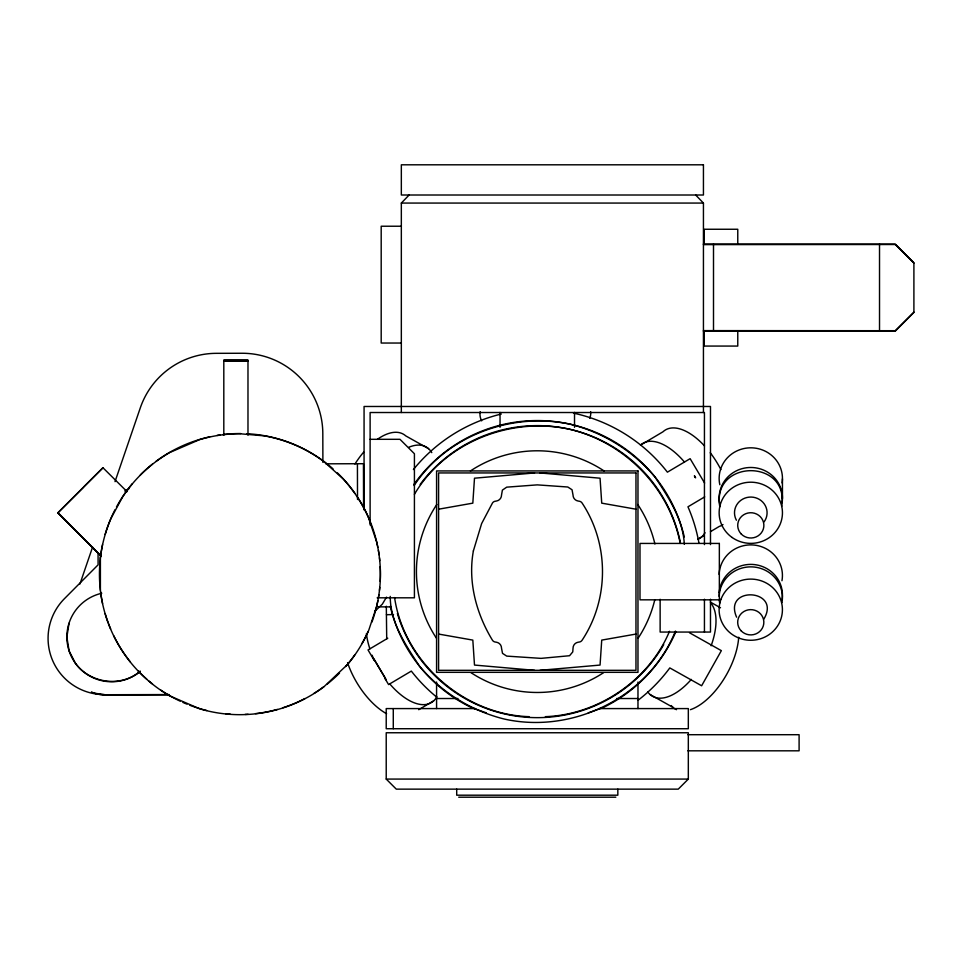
<?xml version="1.0" encoding="UTF-8"?>
<svg xmlns="http://www.w3.org/2000/svg" width="962" height="962" viewBox="0 0 962 962"><rect width="100%" height="100%" fill="white"/><g stroke="black" fill="none" stroke-linecap="round" stroke-linejoin="round"><path stroke-width="1.44" d="M69.023 623.232L66.871 637.084L69.108 650.925L75.505 663.395M781.661 506.457C789.802 458.501 711.459 458.874 719.804 506.842M79.93 584.03L92.592 547.077M115.019 481.637L140.332 407.78A80.555 80.555 0 0 1 216.33 353.331L242.039 353.258A80.555 80.555 0 0 1 322.811 433.609L322.895 462.385M675.444 631.084C648.953 697.065 572.703 734.571 503.835 718.939C470.959 710.617 441.534 692.255 419.624 666.365C405.928 645.418 390.115 622.318 390.247 596.392M545.358 716.666C598.123 714.802 649.218 680.254 669.492 631.288M763.96 618.927C781.661 588.864 722.702 585.437 736.603 617.183M386.52 597.113L382.323 604.16L374.603 611.543M414.418 494.36C445.238 441.63 512.037 416.005 570.947 429.545C625.288 442.953 669.624 488.263 680.218 543.422M414.129 485.533C447.15 435.293 512.505 411.592 570.719 424.326C603.595 432.647 633.02 451.01 654.93 476.899C668.337 497.186 683.2 519.408 684.307 544.348M101.118 556.096L57.876 512.854L102.958 467.748L127.068 491.666M401.334 412.518L401.334 203.066L409.115 195.009M140.091 671.151C121.465 687.794 90.079 683.429 75.517 663.407M703.438 331.217L895.285 331.12L913.9 312.458L913.9 262.77L895.285 244.107L703.438 244.011M83.73 487.073L57.876 512.854M84.235 486.399L102.958 467.748M688.323 779.076L678.258 789.141L396.296 789.141L386.219 779.076L386.219 732.755L688.323 732.755L688.323 779.076L386.219 779.076M703.438 330.615L895.285 330.7L913.9 312.145M387.77 638.227L368.025 649.951L374.11 660.197L372.114 655.23M704.701 496.873L687.962 506.806A162.133 162.133 0 0 1 698.989 543.289M697.967 539.081L704.22 535.377M710.473 531.661L719.215 526.467A55.387 27.694 59.3 0 0 722.991 524.543M418.735 709.691L433.73 700.781M588.275 712.842L602.813 707.719A151.046 151.046 0 0 0 675.841 631.769M438.588 509.199L472.823 503.15L474.494 478.198L534.547 472.943M635.966 634.066L601.731 640.103L600.06 665.067L540.007 670.322M223.809 435.245L223.809 360.257L228.788 360.233L247.98 360.257L247.98 435.209M386.411 614.694L393.542 614.598M913.9 263.083L895.285 244.516L703.438 244.613M325.902 463.816L363.456 463.708L363.576 506.878M104.485 694.732L169.204 694.564M91.462 691.87L93.819 693.061L106.277 694.997L168.855 694.841M401.334 203.066L703.438 203.066L703.438 412.518M401.334 226.226L381.192 226.226L381.192 343.037L401.334 343.037M370.057 439.309L399.976 439.309L414.418 453.751L414.418 597.811L377.164 597.811M377.922 606.878L391.378 606.878M436.58 698.52L457.936 698.52M616.618 698.52L637.974 698.52M475.36 708.585L386.219 708.585L386.219 728.727L688.323 728.727L688.323 708.585L599.194 708.585M529.124 716.666C464.081 714.742 403.968 662.169 394.576 597.546M687.878 734.703L799.097 734.703L799.097 750.817L687.878 750.817M458.73 797.197L615.824 797.197M247.98 360.257L223.809 360.257M540.007 472.943L600.06 478.198L601.731 503.15L635.966 509.199M534.547 670.322L474.494 665.067L472.823 640.103L438.588 634.066M486.279 712.842L471.741 707.719A151.046 151.046 0 0 1 390.247 606.276M710.365 602.092L720.514 607.78M428.571 448.689L405.76 435.894A55.387 27.694 -60.7 0 0 377.489 439.249M689.513 632.78L721.356 650.649L701.635 685.774L669.805 667.917A162.133 162.133 0 0 1 637.974 700.324M650.144 694.564L672.967 707.371M101.154 556.036L57.96 512.746L101.263 556.361M695.658 195.009L703.438 203.066M386.231 679.93L384.608 677.873L388.6 684.583L411.327 671.091A162.133 162.133 0 0 0 436.495 696.945M704.605 483.044L690.127 458.67L667.4 472.174A162.133 162.133 0 0 0 573.472 413.131M369.889 648.857L369.167 646.608A55.387 27.694 59.3 0 1 366.414 633.609M386.315 606.228L386.712 638.852M357.419 463.732L357.515 499.458M98.064 553.162L98.1 564.838L64.238 598.881A56.253 56.253 0 0 0 104.485 694.6M782.443 478.86L782.455 498.556M879.521 244.059L879.521 330.663M737.77 244.228L737.77 229.257L704.136 229.257L704.136 244.228M737.77 331.096L737.77 346.067L704.136 346.067L704.136 331.096M713.503 244.011L713.503 330.663M710.485 544.612L710.485 406.481L364.069 406.481L364.069 509.968M710.485 599.23L710.485 632.058L660.136 632.058L660.136 599.266M704.437 544.612L704.437 412.518L370.117 412.518L370.117 524.975M704.437 599.23L704.437 632.058M637.974 682.034L637.974 708.585M617.832 789.141L617.832 795.189L456.709 795.189L456.709 789.141M574.518 412.397L574.518 427.308M500.036 412.397L500.036 427.308M436.58 682.034L436.58 708.585M393.278 708.585L393.278 728.727M413.407 469.552A162.133 162.133 0 0 1 501.31 414.033M738.708 637.217A55.387 27.694 -60.7 0 1 690.391 709.679M676.514 709.679A55.387 27.694 -60.7 0 1 671.248 705.567M711.002 603.294A55.387 27.694 -60.7 0 1 711.122 645.779M691.317 679.4A55.387 27.694 -60.7 0 1 647.654 691.738M590.68 411.736A55.387 27.694 -0.7 0 1 589.754 418.35M481.637 420.863A55.387 27.694 -0.7 0 1 480.206 411.676M684.463 462.037A55.387 27.694 59.3 0 0 640.5 445.141L662.986 431.782A55.387 27.694 59.3 0 1 704.497 445.911M705.002 532.72A55.387 27.694 59.3 0 1 698.039 539.321M710.245 452.729A55.387 27.694 59.3 0 1 720.899 469.624M386.616 713.744A55.387 27.694 59.3 0 1 347.547 662.674M436.844 696.753A55.387 27.694 59.3 0 1 389.766 683.898M408.814 447.258A55.387 27.694 -60.7 0 1 431.782 452.645M354.942 464.033A55.387 27.694 -60.7 0 1 363.66 452.128M663.732 644.636A146.02 146.02 0 0 1 397.39 613.515M420.153 484.439A146.02 146.02 0 0 1 680.531 543.386M654.761 599.903A120.839 120.839 0 0 1 638.119 638.215M603.571 672.666A120.839 120.839 0 0 1 470.983 672.666M436.435 638.215A120.839 120.839 0 0 1 436.808 504.473M470.418 470.971A120.839 120.839 0 0 1 604.124 470.971M637.746 504.473A120.839 120.839 0 0 1 654.918 544.011M413.888 484.499A151.046 151.046 0 0 1 684.307 536.976M719.131 574.422A31.662 30.58 0 0 1 754.04 545.057A31.662 30.58 0 0 1 781.962 580.723M781.986 600.12A31.674 30.592 0 0 0 758.874 565.403A31.674 30.592 0 0 0 721.007 584.523L720.61 585.63A31.674 30.592 0 0 0 719.203 592.532M781.974 602.573A31.662 30.58 0 0 0 758.874 567.881A31.662 30.58 0 0 0 721.019 586.988L720.658 588.01A31.662 30.58 0 0 0 719.131 596.392M719.684 603.222A31.662 30.58 0 0 1 719.275 600.492M140.32 671.428A44.817 44.817 0 0 1 71.489 656.781A44.817 44.817 0 0 1 101.78 593.253M124.747 491.041A50.349 50.349 0 0 1 128.667 489.165M106.277 694.997A40.284 40.284 0 0 1 93.819 693.061M379.762 587.361A140.476 140.476 0 0 1 379.449 590.331M378.86 594.769A140.476 140.476 0 0 1 378.391 597.715M377.85 600.637A140.476 140.476 0 0 1 371.921 622.065M368.001 631.733A140.476 140.476 0 0 1 361.965 643.59M354.774 654.918A140.476 140.476 0 0 1 345.611 666.558M339.526 673.075A140.476 140.476 0 0 1 327.32 684.006M323.809 686.7A140.476 140.476 0 0 1 313.997 693.386M304.93 698.556A140.476 140.476 0 0 1 283.056 707.707M277.345 709.427A140.476 140.476 0 0 1 255.519 713.636M248.088 714.261A140.476 140.476 0 0 1 245.106 714.405M230.279 714.165A140.476 140.476 0 0 1 225.854 713.792M206.782 710.533A140.476 140.476 0 0 1 189.815 705.254M187.037 704.16A140.476 140.476 0 0 1 182.912 702.416M180.207 701.178A140.476 140.476 0 0 1 160.894 690.163M152.489 683.97A140.476 140.476 0 0 1 149.038 681.132M146.789 679.196A140.476 140.476 0 0 1 138.275 670.983M130.411 662.012A140.476 140.476 0 0 1 113.72 635.738M110.63 628.956A140.476 140.476 0 0 1 108.429 623.448M107.912 622.065A140.476 140.476 0 0 1 105.147 613.624M102.573 603.511A140.476 140.476 0 0 1 100.577 591.798M100.397 590.331A140.476 140.476 0 0 1 102.573 544.54M105.147 534.427A140.476 140.476 0 0 1 115.067 509.644M116.462 507.01A140.476 140.476 0 0 1 132.311 483.73M140.344 474.939A140.476 140.476 0 0 1 152.489 464.069M156.036 461.339A140.476 140.476 0 0 1 209.68 436.844M217.003 435.425A140.476 140.476 0 0 1 219.949 434.98M222.907 434.583A140.476 140.476 0 0 1 240.644 433.549M246.597 433.706A140.476 140.476 0 0 1 333.02 468.831M337.397 472.871A140.476 140.476 0 0 1 354.774 493.133M358.104 498.088A140.476 140.476 0 0 1 377.85 547.414M378.391 550.336A140.476 140.476 0 0 1 379.076 554.749M379.449 557.719A140.476 140.476 0 0 1 379.762 560.678M380.206 566.63A140.476 140.476 0 0 1 380.206 581.421M719.829 484.74A31.662 30.58 0 0 1 749.855 447.823A31.662 30.58 0 0 1 782.094 482.96M782.106 502.645A31.674 30.592 0 0 0 781.06 489.081L780.711 488.059A31.674 30.592 0 0 0 742.303 468.602A31.674 30.592 0 0 0 719.804 504.425M764.153 521.789A16.294 15.729 0 0 0 753.306 497.246A16.294 15.729 0 0 0 735.221 517.424L735.401 517.941A16.294 15.729 0 0 0 736.423 520.202M100.397 557.888L100.397 590.512A140.476 140.476 0 0 0 169.685 695.851L199.639 708.778A140.476 140.476 0 0 0 323.809 686.88L347.535 664.489A140.476 140.476 0 0 0 368.795 630.11L376.611 606.589A140.476 140.476 0 0 0 376.611 541.798L368.338 517.255A140.476 140.476 0 0 0 342.893 478.655L323.809 461.519A140.476 140.476 0 0 0 264.322 435.858L239.37 433.718A140.476 140.476 0 0 0 199.639 439.622L169.685 452.537A140.476 140.476 0 0 0 122.559 497.005L111.051 518.277A140.476 140.476 0 0 0 100.397 557.888M473.376 550.925C467.724 581.842 476.334 613.804 492.496 640.295A4.028 4.028 0 0 0 495.129 642.003L496.536 642.243A6.037 6.037 0 0 1 501.527 648.196L502.513 653.354L506.709 656.108L541.017 658.369L569.552 655.723L572.763 651.911L573.027 648.196A6.037 6.037 0 0 1 578.018 642.243L579.425 642.003A4.028 4.028 0 0 0 582.058 640.295C609.307 599.266 609.283 543.987 582.058 502.97A4.028 4.028 0 0 0 579.425 501.262L578.018 501.01A6.037 6.037 0 0 1 573.027 495.069L572.041 489.766L567.808 487.012L537.265 484.872L506.709 487.157L502.392 490.115L501.527 495.069A6.037 6.037 0 0 1 496.536 501.01L495.129 501.262A4.028 4.028 0 0 0 492.496 502.97L481.625 523.593L473.376 550.925M721.007 599.242L720.646 600.252A31.662 30.592 0 0 0 757.01 639.67A31.662 30.592 0 0 0 774.771 589.742A31.662 30.592 0 0 0 721.007 599.242M224.399 360.786L247.98 360.798L224.399 360.786M703.438 164.803L401.334 164.803L401.334 195.009L703.438 195.009L703.438 164.803M637.974 470.935L436.58 470.935L436.58 672.33L637.974 672.33L637.974 470.935M635.966 472.943L438.588 472.943L438.588 670.322L635.966 670.322L635.966 472.943M719.348 543.434L639.995 543.434L639.995 599.831L719.348 599.831L719.348 543.434M385.522 678.583L373.929 659.054L385.522 678.583M694.997 476.815L694.384 475.793L695.598 477.837L694.997 476.815M741.041 630.735A13.095 12.65 0 0 0 763.215 626.166A13.095 12.65 0 0 0 748.027 609.908A13.095 12.65 0 0 0 741.041 630.735M732.13 537.493A31.662 30.592 0 0 0 782.274 516.029A31.662 30.592 0 0 0 737.962 484.824A31.662 30.592 0 0 0 732.13 537.493M741.245 534.018A13.095 12.65 0 0 0 763.323 529.04A13.095 12.65 0 0 0 747.823 513.059A13.095 12.65 0 0 0 741.245 534.018"/></g></svg>
